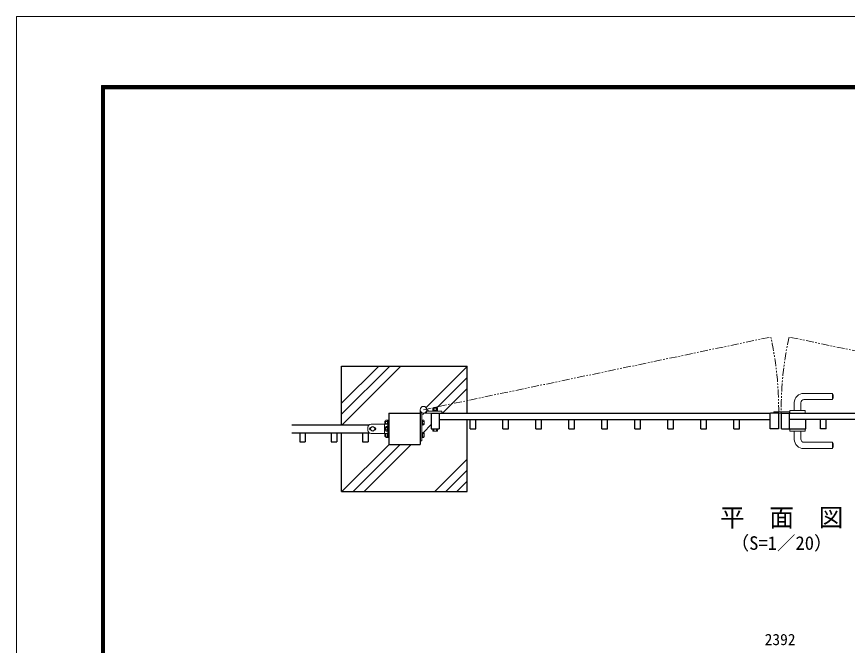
# Model space of a CAD drawing. Units: millimetres, scale not verified. Extents: x -4204 to 4196, y -2971 to 2969.
# Drawn here: x -4204 to -1558, y 964 to 2969 of the extents above; entities that cross this region are included whole.
import ezdxf
from ezdxf.enums import TextEntityAlignment as Align

# ---------------------------------------------------------------- set-up
doc = ezdxf.new("R2010")
doc.units = ezdxf.units.MM
doc.header["$LTSCALE"] = 10
doc.linetypes.add('USER1', pattern=[5, 2.5, -0.5, 0.5, -0.5, 0.5, -0.5])
doc.linetypes.add('USER2', pattern=[2, 1.25, -0.25, 0.25, -0.25])
for name, color, linetype, lineweight in [('0-0_D-STR-DIM', 7, 'Continuous', 13), ('0-3_D-STR1', 1, 'Continuous', 25), ('0-4_D-BMK', 2, 'USER2', 13), ('0-6_D-STR3', 3, 'Continuous', 13), ('0-7_D-STR4', 7, 'Continuous', 25), ('0-8_D-DCR-HCH', 7, 'Continuous', 13), ('0-B_D-TTL-TXT', 7, 'Continuous', 13), ('0-D_D-TTL', 7, 'Continuous', 13)]:
    doc.layers.add(name, color=color, linetype=linetype, lineweight=lineweight)
doc.styles.add('ＭＳ ゴシック', font='')
doc.styles.get('ＭＳ ゴシック').set_extended_font_data('MS Gothic')

msp = doc.modelspace()

# ---------------------------------------------------------------- linework, layer by layer
at = {"layer": '0-3_D-STR1'}
for p, q in [((-3018.95, 1704.58), (-2918.95, 1704.58)), ((-3018.95, 1704.58), (-3018.95, 1604.58)), ((-2918.95, 1704.58), (-2918.95, 1604.58)), ((-2883.95, 1704.58), (-1803.95, 1704.58)), ((-2883.95, 1704.58), (-2883.95, 1654.58)), ((-2857.95, 1704.58), (-2857.95, 1654.58)), ((-1803.95, 1654.58), (-1803.95, 1704.58)), ((-1776.95, 1704.58), (-1802.95, 1704.58)), ((-1776.95, 1654.58), (-1776.95, 1704.58)), ((-1767.95, 1654.58), (-1767.95, 1704.58)), ((-1767.95, 1704.58), (-661.95, 1704.58)), ((-1741.95, 1654.58), (-1741.95, 1704.58)), ((-3327.95, 1667.58), (-3080.95, 1667.58)), ((-2857.95, 1684.58), (-1803.95, 1684.58)), ((-2759.95, 1654.28), (-2759.95, 1684.58)), ((-2741.95, 1654.28), (-2741.95, 1684.58)), ((-2654.95, 1654.28), (-2654.95, 1684.58)), ((-2636.95, 1654.28), (-2636.95, 1684.58)), ((-2549.95, 1654.28), (-2549.95, 1684.58)), ((-2531.95, 1654.28), (-2531.95, 1684.58)), ((-2444.95, 1654.28), (-2444.95, 1684.58)), ((-2426.95, 1654.28), (-2426.95, 1684.58)), ((-2339.95, 1654.28), (-2339.95, 1684.58)), ((-2321.95, 1654.28), (-2321.95, 1684.58)), ((-2234.95, 1654.28), (-2234.95, 1684.58)), ((-2216.95, 1654.28), (-2216.95, 1684.58)), ((-2129.95, 1654.28), (-2129.95, 1684.58)), ((-2111.95, 1654.28), (-2111.95, 1684.58)), ((-2024.95, 1654.28), (-2024.95, 1684.58)), ((-2006.95, 1654.28), (-2006.95, 1684.58)), ((-1919.95, 1654.28), (-1919.95, 1684.58)), ((-1901.95, 1654.28), (-1901.95, 1684.58)), ((-687.95, 1684.58), (-1741.95, 1684.58)), ((-1690.95, 1654.58), (-1690.95, 1684.58)), ((-1643.95, 1654.28), (-1643.95, 1684.58)), ((-1625.95, 1654.28), (-1625.95, 1684.58)), ((-3327.95, 1641.58), (-3080.95, 1641.58)), ((-3302.45, 1641.58), (-3302.45, 1613.58)), ((-3284.45, 1641.58), (-3284.45, 1613.58)), ((-3184.45, 1641.58), (-3184.45, 1613.58)), ((-3102.45, 1641.58), (-3102.45, 1613.58)), ((-3084.45, 1641.58), (-3084.45, 1613.58)), ((-2883.95, 1654.58), (-2857.95, 1654.58)), ((-2759.95, 1654.28), (-2741.95, 1654.28)), ((-2654.95, 1654.28), (-2636.95, 1654.28)), ((-2549.95, 1654.28), (-2531.95, 1654.28)), ((-2444.95, 1654.28), (-2426.95, 1654.28)), ((-2339.95, 1654.28), (-2321.95, 1654.28)), ((-2234.95, 1654.28), (-2216.95, 1654.28)), ((-2129.95, 1654.28), (-2111.95, 1654.28)), ((-2024.95, 1654.28), (-2006.95, 1654.28)), ((-1919.95, 1654.28), (-1901.95, 1654.28)), ((-1777.95, 1654.58), (-1803.95, 1654.58)), ((-1767.95, 1654.58), (-1690.95, 1654.58)), ((-1625.95, 1654.28), (-1643.95, 1654.28)), ((-3302.45, 1613.58), (-3284.45, 1613.58)), ((-3102.45, 1613.58), (-3084.45, 1613.58)), ((-3018.95, 1604.58), (-2918.95, 1604.58))]:
    msp.add_line(p, q, dxfattribs=at)
msp.add_lwpolyline([(-3202.45, 1641.58), (-3202.45, 1613.58), (-3184.45, 1613.58)], dxfattribs=at)
at = {"layer": '0-4_D-BMK', "linetype": 'USER1'}
for p, q in [((-2908.15, 1715.38), (-1802.06, 1947.06)), ((-637.75, 1715.38), (-1743.83, 1947.06))]:
    msp.add_line(p, q, dxfattribs=at)
for centre, start, end in [((-2858.15, 1715.38), 359.42767, 12.37307), ((-687.75, 1715.38), 167.62693, 180.57233)]:
    msp.add_arc(centre, 1081.2, start, end, dxfattribs=at)
at = {"layer": '0-6_D-STR3'}
for p, q in [((-1697.39, 1767.58), (-1605.63, 1767.58)), ((-1696.5, 1747.58), (-1605.63, 1747.58)), ((-1605.63, 1767.58), (-1605.63, 1747.58)), ((-2878.45, 1714.18), (-2878.45, 1719.98)), ((-2865.17, 1720.68), (-2876.72, 1720.68)), ((-2874.95, 1722.28), (-2874.25, 1722.98)), ((-2874.95, 1720.68), (-2874.95, 1722.28)), ((-2874.7, 1714.18), (-2874.7, 1719.98)), ((-2874.25, 1720.68), (-2874.25, 1722.98)), ((-2867.65, 1722.98), (-2874.25, 1722.98)), ((-2867.65, 1720.68), (-2867.65, 1722.98)), ((-2867.65, 1722.98), (-2866.95, 1722.28)), ((-2867.65, 1722.98), (-2866.95, 1722.28)), ((-2867.2, 1714.18), (-2867.2, 1719.98)), ((-2866.95, 1720.68), (-2866.95, 1722.28)), ((-2863.45, 1714.18), (-2863.45, 1719.98)), ((-1727.38, 1738.25), (-1727.95, 1712.58)), ((-1706.5, 1737.36), (-1705.95, 1712.58)), ((-2918.95, 1715.38), (-2918.95, 1616.18)), ((-2918.95, 1705.71), (-2912.95, 1705.71)), ((-2912.95, 1705.71), (-2912.95, 1616.18)), ((-2908.15, 1704.58), (-2849.95, 1704.58)), ((-2849.95, 1710.58), (-2898.47, 1710.58)), ((-2898.47, 1710.58), (-2898.47, 1704.58)), ((-2878.95, 1712.18), (-2878.95, 1710.58)), ((-2862.95, 1712.18), (-2878.95, 1712.18)), ((-2863.25, 1714.18), (-2878.65, 1714.18)), ((-2878.65, 1714.18), (-2878.65, 1712.18)), ((-2863.25, 1712.18), (-2863.25, 1714.18)), ((-2862.95, 1712.18), (-2862.95, 1710.58)), ((-2849.95, 1704.58), (-2849.95, 1710.58)), ((-1741.95, 1709.08), (-1791.95, 1709.08)), ((-1791.95, 1704.58), (-1791.95, 1709.08)), ((-1741.95, 1704.58), (-1791.95, 1704.58)), ((-1741.95, 1704.58), (-1741.95, 1709.08)), ((-1740.95, 1704.58), (-1740.95, 1712.28)), ((-1740.95, 1704.58), (-1692.95, 1704.58)), ((-1740.65, 1712.58), (-1693.25, 1712.58)), ((-1692.95, 1704.58), (-1692.95, 1712.28)), ((-3074.95, 1669.58), (-3018.95, 1669.58)), ((-3032.35, 1639.58), (-3032.35, 1669.58)), ((-3031.35, 1677.88), (-3030.65, 1678.58)), ((-3029.05, 1677.88), (-3031.35, 1677.88)), ((-3031.35, 1677.88), (-3031.35, 1671.28)), ((-3029.05, 1671.28), (-3031.35, 1671.28)), ((-3030.65, 1670.58), (-3031.35, 1671.28)), ((-3029.05, 1678.58), (-3030.65, 1678.58)), ((-3030.65, 1678.58), (-3030.65, 1670.58)), ((-3029.58, 1670.58), (-3030.65, 1670.58)), ((-3029.05, 1680.36), (-3029.05, 1670.71)), ((-3022.55, 1682.08), (-3028.35, 1682.08)), ((-3022.55, 1678.33), (-3028.35, 1678.33)), ((-3022.55, 1670.83), (-3022.86, 1670.83)), ((-3020.55, 1682.28), (-3022.55, 1682.28)), ((-3022.55, 1682.28), (-3022.55, 1670.77)), ((-3022.15, 1669.58), (-3022.15, 1639.58)), ((-3020.55, 1682.58), (-3018.95, 1682.58)), ((-3020.55, 1682.58), (-3020.55, 1670.23)), ((-3018.95, 1669.58), (-3018.95, 1639.58)), ((-2911.35, 1682.58), (-2912.95, 1682.58)), ((-2911.35, 1666.58), (-2911.35, 1682.58)), ((-2906.55, 1682.08), (-2911.35, 1682.08)), ((-2906.55, 1678.33), (-2911.35, 1678.33)), ((-2906.55, 1670.83), (-2911.35, 1670.83)), ((-2906.55, 1667.08), (-2911.35, 1667.08)), ((-2905.85, 1680.31), (-2905.85, 1668.78)), ((-3084.95, 1659.58), (-3084.95, 1649.58)), ((-3069.95, 1662.08), (-3076.45, 1658.33)), ((-3076.45, 1650.84), (-3076.45, 1658.33)), ((-3069.95, 1647.08), (-3076.45, 1650.84)), ((-3075.45, 1659.08), (-3075.14, 1659.08)), ((-3075.45, 1650.08), (-3075.14, 1650.08)), ((-3069.95, 1662.08), (-3063.45, 1658.33)), ((-3069.95, 1647.08), (-3063.45, 1650.84)), ((-3064.75, 1659.08), (-3064.45, 1659.08)), ((-3064.75, 1650.08), (-3064.45, 1650.08)), ((-3063.45, 1650.84), (-3063.45, 1658.33)), ((-3029.25, 1660.31), (-3029.25, 1648.78)), ((-3028.55, 1662.08), (-3023.75, 1662.08)), ((-3028.55, 1658.33), (-3023.75, 1658.33)), ((-3028.55, 1650.83), (-3023.75, 1650.83)), ((-3028.55, 1647.08), (-3023.75, 1647.08)), ((-3023.75, 1646.58), (-3023.75, 1662.58)), ((-3023.75, 1662.58), (-3022.15, 1662.58)), ((-3023.75, 1646.58), (-3022.15, 1646.58)), ((-2911.35, 1666.58), (-2912.95, 1666.58)), ((-2911.35, 1642.58), (-2912.95, 1642.58)), ((-2911.35, 1626.58), (-2911.35, 1642.58)), ((-2906.55, 1642.08), (-2911.35, 1642.08)), ((-2878.95, 1654.58), (-2878.95, 1652.98)), ((-2862.95, 1652.98), (-2878.95, 1652.98)), ((-2878.65, 1654.58), (-2863.25, 1654.58)), ((-2878.45, 1648.06), (-2878.45, 1652.98)), ((-2877.45, 1647.48), (-2878.45, 1648.06)), ((-2864.45, 1647.48), (-2877.45, 1647.48)), ((-2874.7, 1648.06), (-2874.7, 1652.98)), ((-2874.7, 1648.18), (-2874.7, 1652.98)), ((-2867.2, 1648.06), (-2867.2, 1652.98)), ((-2867.2, 1648.18), (-2867.2, 1652.98)), ((-2864.45, 1647.48), (-2863.45, 1648.06)), ((-2863.45, 1648.06), (-2863.45, 1652.98)), ((-2862.95, 1654.58), (-2862.95, 1652.98)), ((-1740.95, 1654.58), (-1740.95, 1646.88)), ((-1740.95, 1654.58), (-1692.95, 1654.58)), ((-1740.65, 1646.58), (-1693.25, 1646.58)), ((-1727.38, 1620.92), (-1727.95, 1646.58)), ((-1706.5, 1621.8), (-1705.95, 1646.58)), ((-1692.95, 1654.58), (-1692.95, 1646.88)), ((-3074.95, 1639.58), (-3018.95, 1639.58)), ((-3031.35, 1637.88), (-3030.65, 1638.58)), ((-3029.05, 1637.88), (-3031.35, 1637.88)), ((-3031.35, 1637.88), (-3031.35, 1631.28)), ((-3029.05, 1631.28), (-3031.35, 1631.28)), ((-3030.65, 1630.58), (-3031.35, 1631.28)), ((-3030.65, 1638.58), (-3030.65, 1630.58)), ((-3029.58, 1638.58), (-3030.65, 1638.58)), ((-3029.05, 1630.58), (-3030.65, 1630.58)), ((-3029.05, 1638.46), (-3029.05, 1628.82)), ((-3022.55, 1630.83), (-3028.35, 1630.83)), ((-3022.55, 1627.08), (-3028.35, 1627.08)), ((-3022.55, 1638.33), (-3022.86, 1638.33)), ((-3022.55, 1638.39), (-3022.55, 1626.88)), ((-3022.55, 1626.88), (-3020.55, 1626.88)), ((-3020.55, 1638.93), (-3020.55, 1626.58)), ((-3020.55, 1626.58), (-3018.95, 1626.58)), ((-2918.95, 1616.18), (-2912.95, 1616.18)), ((-2911.35, 1626.58), (-2912.95, 1626.58)), ((-2906.55, 1638.33), (-2911.35, 1638.33)), ((-2906.55, 1630.83), (-2911.35, 1630.83)), ((-2906.55, 1627.08), (-2911.35, 1627.08)), ((-2905.85, 1640.31), (-2905.85, 1628.78)), ((-1697.39, 1591.58), (-1605.63, 1591.58)), ((-1696.5, 1611.58), (-1605.63, 1611.58)), ((-1605.63, 1591.58), (-1605.63, 1611.58))]:
    msp.add_line(p, q, dxfattribs=at)
msp.add_lwpolyline([(-2866.95, 1722.28), (-2874.95, 1722.28), (-2874.25, 1722.98)], dxfattribs=at)
for centre, radius in [((-2908.15, 1715.38), 10.8), ((-3069.95, 1654.58), 6.5)]:
    msp.add_circle(centre, radius, dxfattribs=at)
for centre, radius, start, end in [((-1697.39, 1737.58), 30, 90, 178.73006), ((-1696.5, 1737.58), 10, 90, 181.26988), ((-1622.95, 1757.58), 20, 329.99997, 30.00006), ((-2876.57, 1717.84), 2.85, 48.86505, 131.13495), ((-2870.95, 1710.29), 10.39, 68.85295, 111.14705), ((-2865.32, 1717.84), 2.85, 48.83491, 131.16509), ((-2912.95, 1705.71), 6, 270, 349.73982), ((-2898.47, 1710.58), 6, 0, 79.73982), ((-1740.65, 1712.28), 0.3, 90, 180), ((-1693.25, 1712.28), 0.3, 360, 90), ((-3074.95, 1659.58), 10, 90, 180), ((-3025.65, 1655.37), 15.71, 64.76136, 115.23864), ((-3026.2, 1680.21), 2.85, 138.83491, 221.16509), ((-3018.65, 1674.58), 10.39, 158.85295, 201.14705), ((-2908.7, 1680.21), 2.85, 318.95661, 41.04339), ((-2916.24, 1674.58), 10.39, 338.85295, 21.14705), ((-2908.69, 1668.96), 2.84, 318.76361, 41.23639), ((-3074.95, 1649.58), 10, 180, 270), ((-3075.45, 1654.58), 4.5, 90, 270), ((-3064.45, 1654.58), 4.5, 270, 90), ((-3026.41, 1648.96), 2.84, 138.76361, 221.23639), ((-3026.39, 1660.21), 2.85, 138.95661, 221.04339), ((-3018.85, 1654.58), 10.39, 158.85295, 201.14705), ((-2908.7, 1640.21), 2.85, 318.95661, 41.04339), ((-2876.57, 1650.82), 3.34, 235.79454, 304.20546), ((-2876.57, 1650.34), 2.85, 228.95661, 311.04339), ((-2870.95, 1657.88), 10.39, 248.85295, 291.14705), ((-2870.95, 1659.93), 12.45, 252.48215, 287.51785), ((-2865.32, 1650.82), 3.34, 235.79454, 304.20546), ((-2865.32, 1650.32), 2.84, 228.76361, 311.23639), ((-1740.65, 1646.88), 0.3, 180, 270), ((-1693.25, 1646.88), 0.3, 270, 360), ((-3025.65, 1653.8), 15.71, 244.76136, 295.23864), ((-3018.65, 1634.58), 10.39, 158.85295, 201.14705), ((-3026.2, 1628.96), 2.85, 138.86505, 221.13495), ((-2916.24, 1634.58), 10.39, 338.85295, 21.14705), ((-2908.69, 1628.96), 2.84, 318.76361, 41.23639), ((-1697.39, 1621.58), 30, 181.26994, 270), ((-1696.5, 1621.58), 10, 178.73012, 270), ((-1622.95, 1601.58), 20, 329.99994, 30.00003)]:
    msp.add_arc(centre, radius, start, end, dxfattribs=at)
at = {"layer": '0-7_D-STR4'}
for p, q in [((-3168.95, 1854.58), (-2768.95, 1854.58)), ((-3168.95, 1667.58), (-3168.95, 1854.58)), ((-2768.95, 1704.58), (-2768.95, 1854.58)), ((-2768.95, 1454.58), (-2768.95, 1684.58)), ((-3168.95, 1454.58), (-3168.95, 1641.58)), ((-3168.95, 1454.58), (-2768.95, 1454.58))]:
    msp.add_line(p, q, dxfattribs=at)
at = {"layer": '0-8_D-DCR-HCH'}
for p, q in [((-3168.95, 1700.91), (-3015.27, 1854.58)), ((-3168.95, 1736.26), (-3050.63, 1854.58)), ((-3166.91, 1667.58), (-2979.91, 1854.58)), ((-2900.03, 1722.51), (-2768.95, 1853.59)), ((-2864.92, 1722.26), (-2768.95, 1818.23)), ((-2847.24, 1704.58), (-2768.95, 1782.88)), ((-2909.54, 1642.28), (-2882.95, 1668.88)), ((-3167.95, 1454.58), (-3017.95, 1604.58)), ((-3132.6, 1454.58), (-2982.6, 1604.58)), ((-3097.24, 1454.58), (-2947.24, 1604.58)), ((-2872.46, 1454.58), (-2768.95, 1558.1)), ((-2837.11, 1454.58), (-2768.95, 1522.74)), ((-2801.75, 1454.58), (-2768.95, 1487.39))]:
    msp.add_line(p, q, dxfattribs=at)
at = {"layer": '0-D_D-TTL', "color": 2}
msp.add_lwpolyline([(-4203.94, 2968.58), (4196.06, 2968.58), (4196.06, -2971.42), (-4203.94, -2971.42)], close=True, dxfattribs=at)
at = {"layer": '0-D_D-TTL'}
for points in [[(-3933.94, 2748.58), (3926.06, 2748.58), (3926.06, -2751.42), (-3933.94, -2751.42)], [(-3931.44, 2746.08), (3923.56, 2746.08), (3923.56, -2748.92), (-3931.44, -2748.92)], [(-3928.94, 2743.58), (3921.06, 2743.58), (3921.06, -2746.42), (-3928.94, -2746.42)], [(-3926.44, 2741.08), (3918.56, 2741.08), (3918.56, -2743.92), (-3926.44, -2743.92)], [(-3923.94, 2738.58), (3916.06, 2738.58), (3916.06, -2741.42), (-3923.94, -2741.42)]]:
    msp.add_lwpolyline(points, close=True, dxfattribs=at)

# ---------------------------------------------------------------- texts
at = {"layer": '0-0_D-STR-DIM', "style": 'ＭＳ ゴシック'}
msp.add_text('2392', height=36.07, dxfattribs=at).set_placement((-1821.49, 954.08), align=Align.BOTTOM_LEFT)
at = {"layer": '0-B_D-TTL-TXT', "style": 'ＭＳ ゴシック'}
for s, height, p in [('平\u3000面\u3000図', 57.7, (-1964.12, 1325.69)), ('（S=1／20）', 43.33, (-1930.01, 1255.8))]:
    msp.add_text(s, height=height, dxfattribs=at).set_placement(p, align=Align.BOTTOM_LEFT)

doc.saveas('drawing.dxf')
